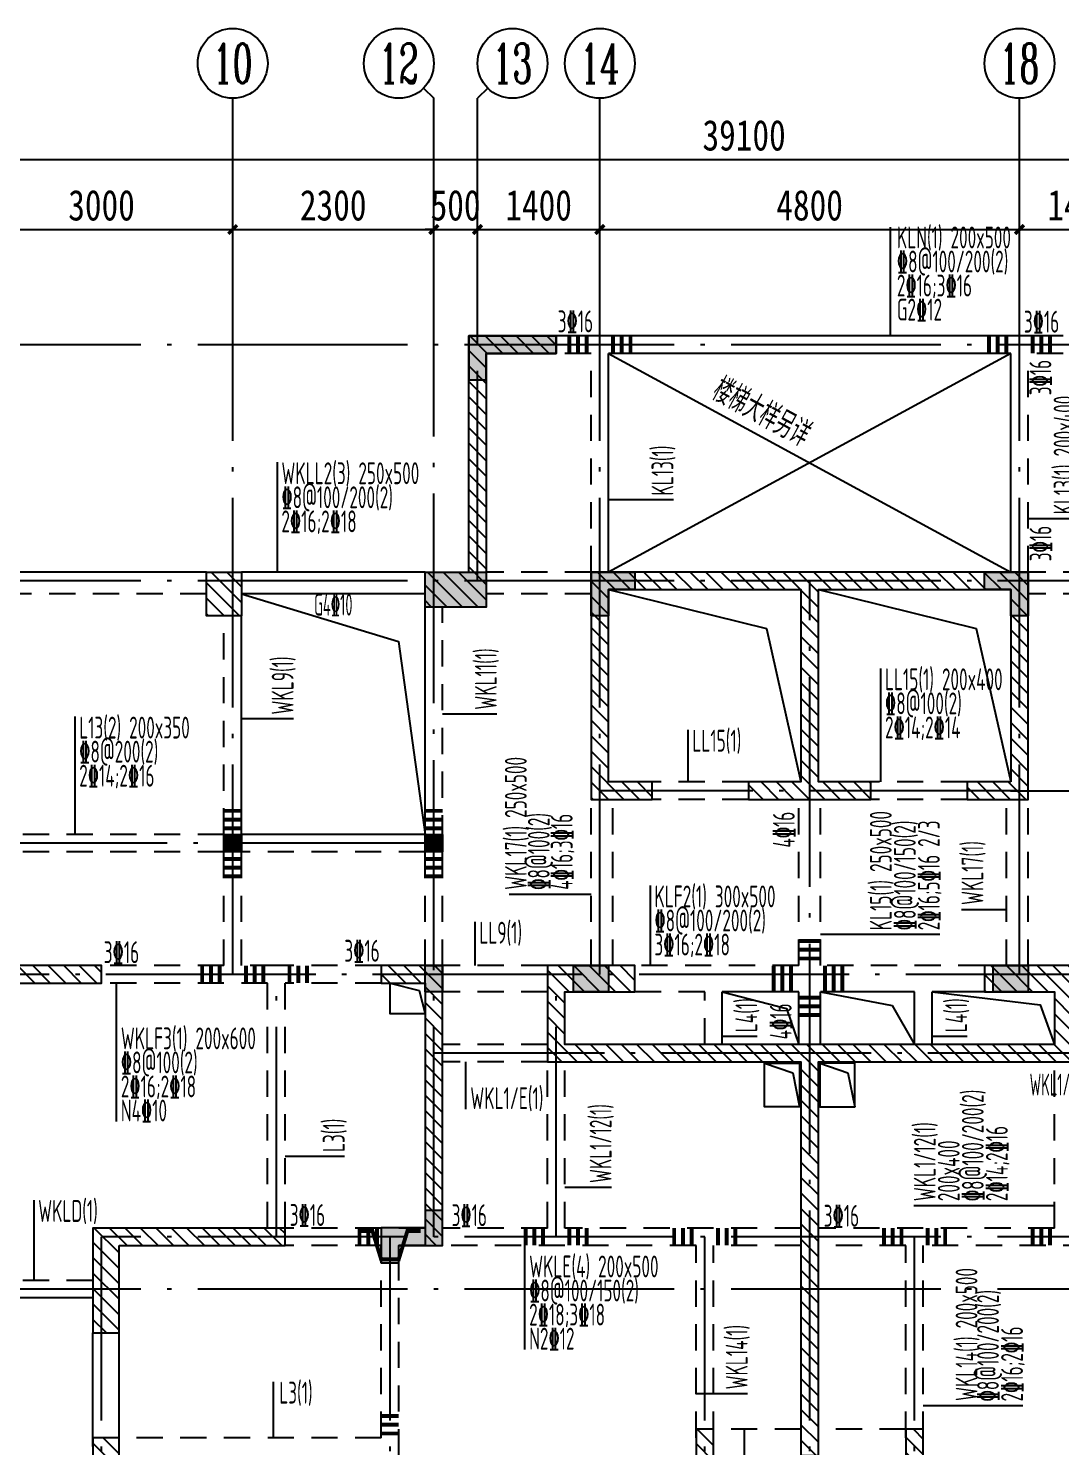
# Model space of a CAD drawing. Extents: x -144902 to 588294, y -160863 to 65494.
# Drawn here: x 548533 to 560342, y -57401 to -41184 of the extents above; entities that cross this region are included whole.
import ezdxf
from ezdxf.enums import TextEntityAlignment as Align

# ---------------------------------------------------------------- set-up
doc = ezdxf.new("R2010")
doc.units = 0
doc.header["$LTSCALE"] = 100
doc.linetypes.add('3', pattern=[5, 3, -2])
doc.linetypes.add('ACAD_ISO04W100', pattern=[30.5, 24, -3, 0.5, -3])
doc.layers.get('0').update_dxf_attribs({"linetype": 'CONTINUOUS'})
doc.layers.get('Defpoints').update_dxf_attribs({"linetype": 'CONTINUOUS'})
for name, color, linetype in [('AXIS', 3, 'CONTINUOUS'), ('AXIS_TEXT', 7, 'CONTINUOUS'), ('DOTE', 253, 'ACAD_ISO04W100'), ('GZ', 7, 'CONTINUOUS'), ('HATCH', 254, 'CONTINUOUS'), ('HIDE_BEAMDIMLOCAL', 7, 'CONTINUOUS'), ('HIDE_BEAMDIMMASS', 2, 'CONTINUOUS'), ('P排气道', 232, 'CONTINUOUS'), ('S_BEAMDIMLOCAL', 7, 'CONTINUOUS'), ('S_BEAMDIMMASS', 2, 'CONTINUOUS'), ('TEXT', 7, 'CONTINUOUS'), ('梁', 4, 'CONTINUOUS'), ('梁虚线', 134, '3'), ('次梁箍筋', 1, 'CONTINUOUS'), ('砼墙', 3, 'CONTINUOUS'), ('门', 174, 'CONTINUOUS'), ('门虚线', 174, '3'), ('零厚板', 7, 'CONTINUOUS')]:
    doc.layers.add(name, color=color, linetype=linetype)
doc.styles.add('_HZTXT', font='complex.shx', dxfattribs={"width": 0.7, "bigfont": 'tssdchn.shx'})
doc.styles.add('COMPLEX', font='COMPLEX')
doc.styles.add('DIM_FONT', font='SIMHEI.TTF', dxfattribs={"width": 0.8})
doc.styles.get("Standard").update_dxf_attribs({"font": 'tssdeng.shx', "width": 0.7, "bigfont": 'tssdchn.shx'})
doc.dimstyles.new('_TCH_ARCH&&100', dxfattribs={"dimtxt": 350, "dimasz": 100, "dimexe": 250, "dimexo": 300, "dimgap": 100, "dimtad": 1, "dimdec": 0, "dimzin": 0, "dimdsep": 46, "dimtxsty": 'DIM_FONT', "dimblk": 'ARCHTICK', "dimcen": 0.09, "dimclrt": 7, "dimazin": 2, "dimtfac": 1, "dimtdec": 0, "dimtix": 1, "dimtmove": 2, "dimatfit": 3, "dimfxl": 1, "dimtolj": 1, "dimtzin": 0, "dimarcsym": 0})
pattern_1 = [(135, (163394.02, 96408.73), (88.38835, 88.38835), [])]

# ---------------------------------------------------------------- blocks, each defined once
blk = doc.blocks.new('_ArchTick')
at = {"color": 0, "linetype": 'ByBlock', "const_width": 0.4}
blk.add_lwpolyline([(-0.5, -0.5), (0.5, 0.5)], dxfattribs=at)
blk = doc.blocks.new('*D1512')
at = {"layer": 'AXIS', "color": 0, "lineweight": -2}
for p, q in [((26761, 22375), (26761, 23643)), ((28161, 22375), (28161, 23643)), ((26761, 23393), (28161, 23393))]:
    blk.add_line(p, q, dxfattribs=at)
at = {"layer": 'Defpoints', "color": 0}
for p in [(28161, 23393), (26761, 22075), (28161, 22075)]:
    blk.add_point(p, dxfattribs=at)
at = {"layer": 'AXIS', "color": 0, "lineweight": -2, "xscale": 100, "yscale": 100, "zscale": 100, "rotation": 180}
blk.add_blockref('_ArchTick', (26761, 23393), dxfattribs=at)
at = {"layer": 'AXIS', "color": 0, "lineweight": -2, "xscale": 100, "yscale": 100, "zscale": 100}
blk.add_blockref('_ArchTick', (28161, 23393), dxfattribs=at)
at = {"layer": 'AXIS', "color": 7, "insert": (27461, 23668), "char_height": 350, "attachment_point": 5, "style": 'DIM_FONT'}
blk.add_mtext('\\A1;1400', dxfattribs=at)
blk = doc.blocks.new('*D1513')
at = {"layer": 'AXIS', "color": 0, "lineweight": -2}
for p, q in [((21961, 22375), (21961, 23643)), ((26761, 22375), (26761, 23643)), ((21961, 23393), (26761, 23393))]:
    blk.add_line(p, q, dxfattribs=at)
at = {"layer": 'Defpoints', "color": 0}
for p in [(26761, 23393), (21961, 22075), (26761, 22075)]:
    blk.add_point(p, dxfattribs=at)
at = {"layer": 'AXIS', "color": 0, "lineweight": -2, "xscale": 100, "yscale": 100, "zscale": 100, "rotation": 180}
blk.add_blockref('_ArchTick', (21961, 23393), dxfattribs=at)
at = {"layer": 'AXIS', "color": 0, "lineweight": -2, "xscale": 100, "yscale": 100, "zscale": 100}
blk.add_blockref('_ArchTick', (26761, 23393), dxfattribs=at)
at = {"layer": 'AXIS', "color": 7, "insert": (24361, 23668), "char_height": 350, "attachment_point": 5, "style": 'DIM_FONT'}
blk.add_mtext('\\A1;4800', dxfattribs=at)
blk = doc.blocks.new('*D1514')
at = {"layer": 'AXIS', "color": 0, "lineweight": -2}
for p, q in [((20561, 22375), (20561, 23643)), ((21961, 22375), (21961, 23643)), ((20561, 23393), (21961, 23393))]:
    blk.add_line(p, q, dxfattribs=at)
at = {"layer": 'Defpoints', "color": 0}
for p in [(21961, 23393), (20561, 22075), (21961, 22075)]:
    blk.add_point(p, dxfattribs=at)
at = {"layer": 'AXIS', "color": 0, "lineweight": -2, "xscale": 100, "yscale": 100, "zscale": 100, "rotation": 180}
blk.add_blockref('_ArchTick', (20561, 23393), dxfattribs=at)
at = {"layer": 'AXIS', "color": 0, "lineweight": -2, "xscale": 100, "yscale": 100, "zscale": 100}
blk.add_blockref('_ArchTick', (21961, 23393), dxfattribs=at)
at = {"layer": 'AXIS', "color": 7, "insert": (21261, 23668), "char_height": 350, "attachment_point": 5, "style": 'DIM_FONT'}
blk.add_mtext('\\A1;1400', dxfattribs=at)
blk = doc.blocks.new('*D1515')
at = {"layer": 'AXIS', "color": 0, "lineweight": -2}
for p, q in [((20061, 22375), (20061, 23643)), ((20561, 22375), (20561, 23643)), ((20061, 23393), (19961, 23393)), ((20061, 23393), (20561, 23393)), ((20561, 23393), (20661, 23393))]:
    blk.add_line(p, q, dxfattribs=at)
at = {"layer": 'Defpoints', "color": 0}
for p in [(20561, 23393), (20061, 22075), (20561, 22075)]:
    blk.add_point(p, dxfattribs=at)
at = {"layer": 'AXIS', "color": 0, "lineweight": -2, "xscale": 100, "yscale": 100, "zscale": 100}
blk.add_blockref('_ArchTick', (20061, 23393), dxfattribs=at)
at = {"layer": 'AXIS', "color": 0, "lineweight": -2, "xscale": 100, "yscale": 100, "zscale": 100, "rotation": 180}
blk.add_blockref('_ArchTick', (20561, 23393), dxfattribs=at)
at = {"layer": 'AXIS', "color": 7, "insert": (20311, 23668), "char_height": 350, "attachment_point": 5, "style": 'DIM_FONT'}
blk.add_mtext('\\A1;500', dxfattribs=at)
blk = doc.blocks.new('*D1516')
at = {"layer": 'AXIS', "color": 0, "lineweight": -2}
for p, q in [((17761, 22375), (17761, 23643)), ((20061, 22375), (20061, 23643)), ((17761, 23393), (20061, 23393))]:
    blk.add_line(p, q, dxfattribs=at)
at = {"layer": 'Defpoints', "color": 0}
for p in [(20061, 23393), (17761, 22075), (20061, 22075)]:
    blk.add_point(p, dxfattribs=at)
at = {"layer": 'AXIS', "color": 0, "lineweight": -2, "xscale": 100, "yscale": 100, "zscale": 100, "rotation": 180}
blk.add_blockref('_ArchTick', (17761, 23393), dxfattribs=at)
at = {"layer": 'AXIS', "color": 0, "lineweight": -2, "xscale": 100, "yscale": 100, "zscale": 100}
blk.add_blockref('_ArchTick', (20061, 23393), dxfattribs=at)
at = {"layer": 'AXIS', "color": 7, "insert": (18911, 23668), "char_height": 350, "attachment_point": 5, "style": 'DIM_FONT'}
blk.add_mtext('\\A1;2300', dxfattribs=at)
blk = doc.blocks.new('*D1517')
at = {"layer": 'AXIS', "color": 0, "lineweight": -2}
for p, q in [((14761, 22375), (14761, 23643)), ((17761, 22375), (17761, 23643)), ((14761, 23393), (17761, 23393))]:
    blk.add_line(p, q, dxfattribs=at)
at = {"layer": 'Defpoints', "color": 0}
for p in [(17761, 23393), (14761, 22075), (17761, 22075)]:
    blk.add_point(p, dxfattribs=at)
at = {"layer": 'AXIS', "color": 0, "lineweight": -2, "xscale": 100, "yscale": 100, "zscale": 100, "rotation": 180}
blk.add_blockref('_ArchTick', (14761, 23393), dxfattribs=at)
at = {"layer": 'AXIS', "color": 0, "lineweight": -2, "xscale": 100, "yscale": 100, "zscale": 100}
blk.add_blockref('_ArchTick', (17761, 23393), dxfattribs=at)
at = {"layer": 'AXIS', "color": 7, "insert": (16261, 23668), "char_height": 350, "attachment_point": 5, "style": 'DIM_FONT'}
blk.add_mtext('\\A1;3000', dxfattribs=at)
blk = doc.blocks.new('*D1524')
at = {"layer": 'AXIS', "color": 0, "lineweight": -2}
for p, q in [((4061, 22375), (4061, 24443)), ((43161, 22375), (43161, 24443)), ((4061, 24193), (43161, 24193))]:
    blk.add_line(p, q, dxfattribs=at)
at = {"layer": 'Defpoints', "color": 0}
for p in [(43161, 24193), (4061, 22075), (43161, 22075)]:
    blk.add_point(p, dxfattribs=at)
at = {"layer": 'AXIS', "color": 0, "lineweight": -2, "xscale": 100, "yscale": 100, "zscale": 100, "rotation": 180}
blk.add_blockref('_ArchTick', (4061, 24193), dxfattribs=at)
at = {"layer": 'AXIS', "color": 0, "lineweight": -2, "xscale": 100, "yscale": 100, "zscale": 100}
blk.add_blockref('_ArchTick', (43161, 24193), dxfattribs=at)
at = {"layer": 'AXIS', "color": 7, "insert": (23611, 24468), "char_height": 350, "attachment_point": 5, "style": 'DIM_FONT'}
blk.add_mtext('\\A1;39100', dxfattribs=at)
blk = doc.blocks.new('_AXISO')
blk.add_circle((0, 0), 0.5)
at = {"layer": 'AXIS_TEXT', "style": 'COMPLEX', "width": 1.041667}
blk.add_attdef('A', text='', height=0.56, dxfattribs=at).set_placement((-0.25, -0.28), (0.25, -0.28), align=Align.FIT)
blk = doc.blocks.new('2012120710010639')
at = {"layer": 'P排气道', "linetype": 'ByBlock', "elevation": 0}
for points in [[(18285, 1065), (18685, 1065), (18685, 1415), (18285, 1415)], [(13770, 500), (13770, 0), (13370, 0), (13370, 500)], [(14000, 500), (14000, 0), (14400, 0), (14400, 500)]]:
    blk.add_lwpolyline(points, close=True, dxfattribs=at)
for points in [[(18685, 1415), (18351, 1329), (18285, 1065)], [(13770, 500), (13447, 389), (13370, 0)], [(14400, 500), (14077, 389), (14000, 0)]]:
    blk.add_lwpolyline(points, dxfattribs=at)
blk = doc.blocks.new('2012120317320496')
at = {"layer": 'HATCH'}
for points in [[(7800, 16300), (8800, 16300), (8800, 15800), (8600, 15800), (8600, 16100), (7800, 16100)], [(2600, 13100), (2600, 13400), (2900, 13400), (2900, 13600), (2400, 13600), (2400, 13100)], [(7400, 13100), (7400, 13600), (6900, 13600), (6900, 13400), (7200, 13400), (7200, 13100)], [(9300, 13200), (9300, 13600), (8600, 13600), (8600, 13200)], [(2800, 8800), (2800, 9100), (2400, 9100), (2400, 8800)], [(7600, 8800), (7600, 9100), (7200, 9100), (7200, 8800)], [(9300, 8800), (9300, 9100), (9100, 9100), (9100, 8800)], [(9300, 6300), (9300, 6100), (9800, 6100), (9800, 5700), (9600, 5700), (9600, 5900), (9100, 5900), (9100, 6300)]]:
    blk.add_hatch(color=256, dxfattribs=at).paths.add_polyline_path(points)
at = {"layer": '砼墙', "elevation": 0}
for points in [[(7800, 16300), (8800, 16300), (8800, 15800), (8600, 15800), (8600, 16100), (7800, 16100)], [(2600, 13100), (2600, 13400), (2900, 13400), (2900, 13600), (2400, 13600), (2400, 13100)], [(7400, 13100), (7400, 13600), (6900, 13600), (6900, 13400), (7200, 13400), (7200, 13100)], [(9300, 13200), (9300, 13600), (8600, 13600), (8600, 13200)], [(2800, 8800), (2800, 9100), (2400, 9100), (2400, 8800)], [(7600, 8800), (7600, 9100), (7200, 9100), (7200, 8800)], [(9300, 8800), (9300, 9100), (9100, 9100), (9100, 8800)], [(9300, 6300), (9300, 6100), (9800, 6100), (9800, 5700), (9600, 5700), (9600, 5900), (9100, 5900), (9100, 6300)]]:
    blk.add_lwpolyline(points, close=True, dxfattribs=at)
blk = doc.blocks.new('2012122714531000')
at = {"layer": 'HATCH'}
blk.add_hatch(color=256, dxfattribs=at).paths.add_polyline_path([(0, 200), (200, 200), (200, 0), (0, 0)])
at = {"layer": 'GZ'}
blk.add_lwpolyline([(0, 200), (200, 200), (200, 0), (0, 0)], close=True, dxfattribs=at)
blk = doc.blocks.new('2012122620434072')
at = {"layer": 'HATCH'}
h = blk.add_hatch(dxfattribs=at)
h.set_pattern_fill('ANSI31', color=256, scale=1000, style=0)
h.set_pattern_definition(pattern_1)
h.paths.add_polyline_path([(20661.4, 21975), (20661.4, 19075), (19961.4, 19075), (19961.4, 19475), (20461.4, 19475), (20461.4, 22175), (21461.4, 22175), (21461.4, 21975)])
h = blk.add_hatch(dxfattribs=at)
h.set_pattern_fill('ANSI31', color=256, scale=1000, style=0)
h.set_pattern_definition(pattern_1)
h.paths.add_polyline_path([(17461.4, 19475), (17861.4, 19475), (17861.4, 18975), (17461.4, 18975)])
h = blk.add_hatch(dxfattribs=at)
h.set_pattern_fill('ANSI31', color=256, scale=1000, style=0)
h.set_pattern_definition(pattern_1)
h.paths.add_polyline_path([(26661.4, 17075), (26161.4, 17075), (26161.4, 16875), (26861.4, 16875), (26861.4, 19475), (21861.4, 19475), (21861.4, 16875), (22561.4, 16875), (22561.4, 17075), (22061.4, 17075), (22061.4, 19275), (24261.4, 19275), (24261.4, 17075), (23661.3, 17075), (23661.3, 16875), (25061.4, 16875), (25061.4, 17075), (24461.4, 17075), (24461.4, 19275), (26661.4, 19275)])
h = blk.add_hatch(dxfattribs=at)
h.set_pattern_fill('ANSI31', color=256, scale=1000, style=0)
h.set_pattern_definition(pattern_1)
h.paths.add_polyline_path([(14861.4, 11175), (14861.4, 14775), (16261.4, 14775), (16261.4, 14975), (14611.4, 14975), (14611.4, 11375), (14261.4, 11375), (14261.4, 11175)])
h = blk.add_hatch(dxfattribs=at)
h.set_pattern_fill('ANSI31', color=256, scale=1000, style=0)
h.set_pattern_definition(pattern_1)
h.paths.add_polyline_path([(19961.4, 14775), (19961.4, 11775), (20161.4, 11775), (20161.4, 14975), (19461.2, 14975), (19461.2, 14775)])
h = blk.add_hatch(dxfattribs=at)
h.set_pattern_fill('ANSI31', color=256, scale=1000, style=0)
h.set_pattern_definition(pattern_1)
h.paths.add_polyline_path([(26361.4, 14975), (26361.4, 14675), (27161.4, 14675), (27161.4, 14075), (21561.4, 14075), (21561.4, 14675), (22361.4, 14675), (22361.4, 14975), (21361.4, 14975), (21361.4, 13875), (24261.4, 13875), (24261.4, 9375), (24461.4, 9375), (24461.4, 13875), (27361.4, 13875), (27361.4, 14975)])
h = blk.add_hatch(dxfattribs=at)
h.set_pattern_fill('ANSI31', color=256, scale=1000, style=0)
h.set_pattern_definition(pattern_1)
h.paths.add_polyline_path([(16461.4, 11775), (18361.2, 11775), (18361.2, 11975), (16161.4, 11975), (16161.4, 10775), (16461.4, 10775)])
h = blk.add_hatch(dxfattribs=at)
h.set_pattern_fill('ANSI31', color=256, scale=1000, style=0)
h.set_pattern_definition(pattern_1)
h.paths.add_polyline_path([(16161.4, 5775), (17011.4, 5775), (17011.4, 5975), (16461.4, 5975), (16461.4, 9575), (16161.4, 9575)])
h = blk.add_hatch(dxfattribs=at)
h.set_pattern_fill('ANSI31', color=256, scale=1000, style=0)
h.set_pattern_definition(pattern_1)
h.paths.add_polyline_path([(22211.4, 6575), (22211.4, 6375), (23261.4, 6375), (23261.4, 9675), (23061.4, 9675), (23061.4, 6575)])
h = blk.add_hatch(dxfattribs=at)
h.set_pattern_fill('ANSI31', color=256, scale=1000, style=0)
h.set_pattern_definition(pattern_1)
h.paths.add_polyline_path([(25461.4, 6375), (26511.4, 6375), (26511.4, 6575), (25661.4, 6575), (25661.4, 9675), (25461.4, 9675)])
at = {"layer": 'AXIS'}
for p, q in [((19944.2, 25009.8, 0), (20061.4, 24892.7, 0)), ((20678.5, 25009.8, 0), (20561.4, 24892.7, 0)), ((17761.4, 22075, 0), (17761.4, 24892.7, 0)), ((20061.4, 22075, 0), (20061.4, 24892.7, 0)), ((20561.4, 22075, 0), (20561.4, 24892.7, 0)), ((21961.4, 22075, 0), (21961.4, 24892.7, 0)), ((26761.4, 22075, 0), (26761.4, 24892.7, 0)), ((26658.9, 16975, 0), (27658.9, 16975, 0))]:
    blk.add_line(p, q, dxfattribs=at)
at = {"layer": 'DOTE'}
for p, q in [((17761.4, 14875, 0), (17761.4, 23075, 0)), ((20061.4, 11875, 0), (20061.4, 23075, 0)), ((20561.4, 19375, 0), (20561.4, 23075, 0)), ((21961.4, 14875, 0), (21961.4, 23075, 0)), ((26761.4, 14875, 0), (26761.4, 23075, 0)), ((44161.4, 22075, 0), (3061.4, 22075, 0)), ((44161.4, 19375, 0), (8661.4, 19375, 0)), ((24361.4, 3675, 0), (24361.4, 19375, 0)), ((26761.4, 16975, 0), (21961.4, 16975, 0)), ((20061.4, 16375, 0), (14761.4, 16375, 0)), ((33961.4, 14875, 0), (3461.4, 14875, 0)), ((18261.2, 11875), (18261.2, 14875)), ((21461.4, 11875, 0), (21461.4, 14875, 0)), ((28114.7, 13975, 0), (20061.4, 13975, 0)), ((44161.4, 11875, 0), (16261.4, 11875, 0)), ((16261.4, 3675, 0), (16261.4, 11875, 0)), ((19561.4, 3675, 0), (19561.4, 11875, 0)), ((23161.4, 3675, 0), (23161.4, 11875, 0)), ((25561.4, 3675, 0), (25561.4, 11875, 0)), ((44161.4, 11275, 0), (3061.4, 11275, 0))]:
    blk.add_line(p, q, dxfattribs=at)
at = {"layer": '梁'}
for p, q in [((21961.4, 22175), (21461.4, 22175)), ((26761.4, 22175), (21961.4, 22175)), ((27261.4, 22175), (26761.4, 22175)), ((22061.4, 19475), (22061.4, 21975)), ((26661.4, 21975), (22061.4, 21975)), ((26661.4, 19475), (26661.4, 21975)), ((17461.4, 19475), (14861.4, 19475)), ((19961.4, 19475), (17861.4, 19475)), ((19961.4, 19225), (17861.4, 19225)), ((17861.4, 16475), (17861.4, 18975)), ((19961.4, 16475), (19961.4, 19075)), ((19961.4, 16475), (17861.4, 16475)), ((24236.4, 14675), (23361.4, 14675)), ((23361.4, 14075, 0), (23361.4, 14675, 0)), ((24236.4, 14075), (24236.4, 14675)), ((24486.4, 14075), (24486.4, 14675)), ((25561.4, 14675), (24486.4, 14675)), ((25561.4, 14075, 0), (25561.4, 14675, 0)), ((25761.4, 14075, 0), (25761.4, 14675, 0)), ((26361.4, 14675), (25761.4, 14675)), ((16161.4, 11175), (14861.4, 11175))]:
    blk.add_line(p, q, dxfattribs=at)
at = {"layer": '梁虚线'}
for p, q in [((21861.4, 21975), (21461.4, 21975)), ((21861.4, 19475), (21861.4, 21975)), ((26861.4, 19475), (26861.4, 21975)), ((27261.4, 21975), (26861.4, 21975)), ((21861.4, 19475), (20661.4, 19475)), ((28061.4, 19475), (26861.4, 19475)), ((17461.4, 19225, 0), (14861.4, 19225, 0)), ((21861.4, 19225), (20661.4, 19225)), ((28061.4, 19225), (26861.4, 19225)), ((17661.4, 16475), (17661.4, 18975)), ((20161.4, 16395), (20161.4, 19075)), ((23661.3, 17075), (22561.4, 17075)), ((26161.4, 17075), (25061.4, 17075)), ((21861.4, 14975), (21861.4, 16875)), ((22111.4, 14975), (22111.4, 16875)), ((23661.3, 16875), (22561.4, 16875)), ((24236.4, 14975), (24236.4, 16875)), ((24486.4, 14975), (24486.4, 16875)), ((26161.4, 16875), (25061.4, 16875)), ((26611.4, 14975), (26611.4, 16875)), ((26861.4, 14975), (26861.4, 16875)), ((17661.4, 16475), (14861.4, 16475)), ((20161.4, 14975), (20161.4, 16395)), ((17661.4, 16275), (14861.4, 16275)), ((17661.4, 14975), (17661.4, 16275)), ((19961.4, 16275), (17861.4, 16275)), ((17861.4, 14975), (17861.4, 16275)), ((19961.4, 14975), (19961.4, 16275)), ((17661.4, 14975), (16261.4, 14975)), ((18261.2, 14975), (17861.4, 14975)), ((19461.2, 14975), (18261.2, 14975)), ((21361.4, 14975), (20161.4, 14975)), ((24236.4, 14975), (22361.4, 14975)), ((26361.4, 14975), (24486.4, 14975)), ((18161.2, 14775), (16261.4, 14775)), ((18161.2, 11975), (18161.2, 14775)), ((18361.2, 11975), (18361.2, 14775)), ((19461.2, 14775), (18361.2, 14775)), ((21361.4, 14675), (20161.4, 14675)), ((23161.4, 14675), (22361.4, 14675)), ((23161.4, 14075, 0), (23161.4, 14675, 0)), ((21361.4, 14075), (20161.4, 14075)), ((21361.4, 13875), (20161.4, 13875)), ((21361.4, 11975), (21361.4, 13875)), ((21561.4, 11975), (21561.4, 13875)), ((27161.4, 11975), (27161.4, 13875)), ((19961.4, 11975), (18361.2, 11975)), ((21361.4, 11975), (20161.4, 11975)), ((24261.4, 11975), (21561.4, 11975)), ((27161.4, 11975), (24461.4, 11975)), ((19461.4, 11775), (18361.2, 11775)), ((19461.4, 9575), (19461.4, 11775)), ((19961.4, 11775), (19661.4, 11775)), ((19661.4, 7375), (19661.4, 11775)), ((23061.4, 11775), (20161.4, 11775)), ((23061.4, 9575), (23061.4, 11775)), ((24261.4, 11775), (23261.4, 11775)), ((23261.4, 9575), (23261.4, 11775)), ((25461.4, 11775), (24461.4, 11775)), ((25461.4, 9575), (25461.4, 11775)), ((28561.4, 11775), (25661.4, 11775)), ((25661.4, 9575), (25661.4, 11775)), ((16161.4, 11375), (14861.4, 11375)), ((19461.4, 9575), (16461.4, 9575)), ((24261.4, 9675), (23261.4, 9675)), ((25461.4, 9675), (24461.4, 9675))]:
    blk.add_line(p, q, dxfattribs=at)
at = {"layer": '砼墙'}
for points in [[(20661.4, 21975), (20661.4, 19075), (19961.4, 19075), (19961.4, 19475), (20461.4, 19475), (20461.4, 22175), (21461.4, 22175), (21461.4, 21975)], [(17461.4, 19475), (17861.4, 19475), (17861.4, 18975), (17461.4, 18975)], [(26661.4, 17075), (26161.4, 17075), (26161.4, 16875), (26861.4, 16875), (26861.4, 19475), (21861.4, 19475), (21861.4, 16875), (22561.4, 16875), (22561.4, 17075), (22061.4, 17075), (22061.4, 19275), (24261.4, 19275), (24261.4, 17075), (23661.3, 17075), (23661.3, 16875), (25061.4, 16875), (25061.4, 17075), (24461.4, 17075), (24461.4, 19275), (26661.4, 19275)], [(14861.4, 11175), (14861.4, 14775), (16261.4, 14775), (16261.4, 14975), (14611.4, 14975), (14611.4, 11375), (14261.4, 11375), (14261.4, 11175)], [(19961.4, 14775), (19961.4, 11775), (20161.4, 11775), (20161.4, 14975), (19461.2, 14975), (19461.2, 14775)], [(26361.4, 14975), (26361.4, 14675), (27161.4, 14675), (27161.4, 14075), (21561.4, 14075), (21561.4, 14675), (22361.4, 14675), (22361.4, 14975), (21361.4, 14975), (21361.4, 13875), (24261.4, 13875), (24261.4, 9375), (24461.4, 9375), (24461.4, 13875), (27361.4, 13875), (27361.4, 14975)], [(16461.4, 11775), (18361.2, 11775), (18361.2, 11975), (16161.4, 11975), (16161.4, 10775), (16461.4, 10775)], [(16161.4, 5775), (17011.4, 5775), (17011.4, 5975), (16461.4, 5975), (16461.4, 9575), (16161.4, 9575)], [(22211.4, 6575), (22211.4, 6375), (23261.4, 6375), (23261.4, 9675), (23061.4, 9675), (23061.4, 6575)], [(25461.4, 6375), (26511.4, 6375), (26511.4, 6575), (25661.4, 6575), (25661.4, 9675), (25461.4, 9675)]]:
    blk.add_lwpolyline(points, close=True, dxfattribs=at)
at = {"layer": '门'}
for p, q in [((16161.4, 9475), (16161.4, 10775)), ((16461.4, 9475), (16461.4, 10775))]:
    blk.add_line(p, q, dxfattribs=at)
at = {"layer": '门虚线'}
for p, q in [((16161.4, 9475), (16161.4, 10775)), ((16461.4, 9475), (16461.4, 10775))]:
    blk.add_line(p, q, dxfattribs=at)
at = {"layer": '零厚板'}
for p, q in [((26661.4, 21975), (22061.4, 19475)), ((22061.4, 21975), (26661.4, 19475))]:
    blk.add_line(p, q, dxfattribs=at)
for points in [[(17861.4, 19225), (19658.3, 18682.9), (19961.4, 16475)], [(22061.4, 19275), (23867.6, 18829.2), (24261.4, 17075)], [(24461.4, 19275), (26267.6, 18829.2), (26661.4, 17075)], [(24486.4, 14675), (25306.4, 14517.6), (25561.4, 14075)], [(25761.4, 14675), (26997.2, 14525.5), (27161.4, 14075)]]:
    blk.add_lwpolyline(points, dxfattribs=at)
at = {"layer": '零厚板', "elevation": 0}
blk.add_lwpolyline([(23361.4, 14675), (24097.3, 14485), (24236.4, 14075)], dxfattribs=at)
at = {"layer": 'AXIS'}
ref = blk.add_blockref('_AXISO', (17761.4, 25292.7, 0), dxfattribs=dict(at, xscale=800, yscale=800, zscale=800))
ref.add_attrib('A', '10', dxfattribs={"layer": 'AXIS_TEXT', "height": 452.55, "style": '_HZTXT', "width": 0.724138}).set_placement((17535.1, 25066.4, 0), (17987.6, 25066.4, 0), align=Align.FIT)
ref = blk.add_blockref('_AXISO', (19661.4, 25292.7, 0), dxfattribs=dict(at, xscale=800, yscale=800, zscale=800))
ref.add_attrib('A', '12', dxfattribs={"layer": 'AXIS_TEXT', "height": 452.55, "style": '_HZTXT', "width": 0.724138}).set_placement((19435.1, 25066.4, 0), (19887.6, 25066.4, 0), align=Align.FIT)
ref = blk.add_blockref('_AXISO', (20961.4, 25292.7, 0), dxfattribs=dict(at, xscale=800, yscale=800, zscale=800))
ref.add_attrib('A', '13', dxfattribs={"layer": 'AXIS_TEXT', "height": 452.55, "style": '_HZTXT', "width": 0.724138}).set_placement((20735.1, 25066.4, 0), (21187.6, 25066.4, 0), align=Align.FIT)
ref = blk.add_blockref('_AXISO', (21961.4, 25292.7, 0), dxfattribs=dict(at, xscale=800, yscale=800, zscale=800))
ref.add_attrib('A', '14', dxfattribs={"layer": 'AXIS_TEXT', "height": 452.55, "style": '_HZTXT', "width": 0.677419}).set_placement((21735.1, 25066.4, 0), (22187.6, 25066.4, 0), align=Align.FIT)
ref = blk.add_blockref('_AXISO', (26761.4, 25292.7, 0), dxfattribs=dict(at, xscale=800, yscale=800, zscale=800))
ref.add_attrib('A', '18', dxfattribs={"layer": 'AXIS_TEXT', "height": 452.55, "style": '_HZTXT', "width": 0.724138}).set_placement((26535.1, 25066.4, 0), (26987.6, 25066.4, 0), align=Align.FIT)
at = {"layer": 'HATCH'}
for p in [(17661.4, 16275), (19961.4, 16275)]:
    blk.add_blockref('2012122714531000', p, dxfattribs=at)
at = {"layer": 'HIDE_BEAMDIMMASS', "xscale": -1}
blk.add_blockref('2012120710010639', (38246.4, 13360, 0), dxfattribs=at)
at = {"layer": '砼墙', "xscale": -1}
blk.add_blockref('2012120317320496', (29261.4, 5875.4, 0), dxfattribs=at)
at = {"layer": 'TEXT', "width": 0.7}
blk.add_text('楼梯大样另详', height=300, rotation=331.47698, dxfattribs=at).set_placement((23218.8, 21460.9))
at = {"layer": 'AXIS'}
for p1, p2, distance, picture, middle in [((4061.4, 22075, 0), (43161.4, 22075, 0), 2117.7, '*D1524', (23611.4, 24467.7, 0)), ((14761.4, 22075, 0), (17761.4, 22075, 0), 1317.7, '*D1517', (16261.4, 23667.7, 0)), ((17761.4, 22075, 0), (20061.4, 22075, 0), 1317.7, '*D1516', (18911.4, 23667.7, 0)), ((20061.4, 22075, 0), (20561.4, 22075, 0), 1317.7, '*D1515', (20311.4, 23667.7, 0)), ((20561.4, 22075, 0), (21961.4, 22075, 0), 1317.7, '*D1514', (21261.4, 23667.7, 0)), ((21961.4, 22075, 0), (26761.4, 22075, 0), 1317.7, '*D1513', (24361.4, 23667.7, 0)), ((26761.4, 22075, 0), (28161.4, 22075, 0), 1317.7, '*D1512', (27461.4, 23667.7, 0))]:
    dim = blk.add_aligned_dim(p1=p1, p2=p2, distance=distance, dimstyle='_TCH_ARCH&&100', dxfattribs=at)
    dim.commit()
    dim.dimension.update_dxf_attribs({"geometry": picture, "text_midpoint": middle})

msp = doc.modelspace()

# ---------------------------------------------------------------- linework, layer by layer
at = {"layer": 'HIDE_BEAMDIMMASS'}
for p, q in [((555912.271, -46575.554), (555171.124, -46575.554)), ((561061.654, -46791.617), (559971.124, -46791.617)), ((551566.94, -49079.832), (550971.124, -49079.832)), ((553891.208, -49024.952), (553271.124, -49024.952)), ((554033.859, -51083.815), (554971.124, -51083.815)), ((559208.362, -51257.446), (559721.124, -51257.446)), ((558959.888, -51546.854), (557596.124, -51546.854)), ((556871.795, -52712.986), (556471.124, -52712.986)), ((559271.795, -52712.986), (558871.124, -52712.986)), ((552151.553, -54082.705), (551470.975, -54082.705)), ((555204.771, -54436.974), (554671.124, -54436.974)), ((558662.233, -54644.412), (560271.124, -54644.412)), ((556761.722, -56797.161), (556171.124, -56797.161)), ((559910.909, -56934.436), (558771.124, -56934.436))]:
    msp.add_line(p, q, dxfattribs=at)
at = {"layer": 'S_BEAMDIMMASS'}
for p, q in [((558391.557, -43455.157), (558391.557, -44701.159)), ((551378.286, -46145.837), (551378.286, -47401.149)), ((558282.59, -48501.96), (558282.59, -49801.149)), ((549065.211, -49053.966), (549065.211, -50401.159)), ((556078.926, -49203.974), (556078.926, -49801.149)), ((555645.35, -50984.837), (555645.345, -51901.15)), ((553641.824, -51399.184), (553641.824, -51901.159)), ((549541.596, -53682.823), (549541.609, -52101.138)), ((553538.959, -53541.636), (553538.959, -53001.159)), ((548595.807, -54581.361), (548595.801, -55501.149)), ((554212.256, -56291.327), (554212.256, -54901.159)), ((551335.512, -56658.962), (551335.512, -57301.148)), ((556724.765, -58567.473), (556724.765, -57201.159))]:
    msp.add_line(p, q, dxfattribs=at)
at = {"layer": '次梁箍筋', "const_width": 44.9}
for points in [[(554721.124, -44701.159), (554721.124, -44901.159)], [(554821.124, -44701.159), (554821.124, -44901.159)], [(554921.124, -44701.159), (554921.124, -44901.159)], [(555221.124, -44701.159), (555221.124, -44901.159)], [(555321.124, -44701.159), (555321.124, -44901.159)], [(555421.124, -44701.159), (555421.124, -44901.159)], [(559521.124, -44701.159), (559521.124, -44901.159)], [(559621.124, -44701.159), (559621.124, -44901.159)], [(559721.124, -44701.159), (559721.124, -44901.159)], [(560021.124, -44701.159), (560021.124, -44901.159)], [(560121.124, -44701.159), (560121.124, -44901.159)], [(560221.124, -44701.159), (560221.124, -44901.159)], [(550971.124, -50131.149), (550771.124, -50131.149)], [(553271.124, -50131.16), (553071.124, -50131.16)], [(550971.124, -50231.149), (550771.124, -50231.149)], [(553271.124, -50231.16), (553071.124, -50231.16)], [(550971.124, -50331.149), (550771.124, -50331.149)], [(553271.124, -50331.16), (553071.124, -50331.16)], [(550971.124, -50681.149), (550771.124, -50681.149)], [(550971.124, -50781.149), (550771.124, -50781.149)], [(553271.124, -50681.16), (553071.124, -50681.16)], [(553271.124, -50781.16), (553071.124, -50781.16)], [(550971.124, -50881.149), (550771.124, -50881.149)], [(553271.124, -50881.16), (553071.124, -50881.16)], [(557596.124, -51619.356), (557346.124, -51619.356)], [(557596.124, -51719.356), (557346.124, -51719.356)], [(550521.976, -51901.149), (550521.976, -52101.149)], [(550621.976, -51901.149), (550621.976, -52101.149)], [(550721.974, -51901.149), (550721.974, -52101.149)], [(551020.975, -51901.146), (551020.975, -52101.146)], [(551021.974, -51901.149), (551021.974, -52101.149)], [(551120.975, -51901.147), (551120.975, -52101.147)], [(551121.974, -51901.149), (551121.974, -52101.149)], [(551220.975, -51901.148), (551220.975, -52101.148)], [(551221.974, -51901.149), (551221.974, -52101.149)], [(551520.975, -51901.151), (551520.975, -52101.151)], [(551620.975, -51901.152), (551620.975, -52101.152)], [(551720.975, -51901.152), (551720.975, -52101.152)], [(557058.114, -51901.156), (557058.114, -52201.156)], [(557158.114, -51901.155), (557158.114, -52201.157)], [(557258.114, -51901.155), (557258.114, -52201.158)], [(557596.124, -51819.356), (557346.124, -51819.356)], [(557646.124, -51901.159), (557646.124, -52201.159)], [(557746.124, -51901.158), (557746.124, -52201.16)], [(557846.124, -51901.158), (557846.124, -52201.161)], [(557596.124, -52265.921), (557346.124, -52265.921)], [(557596.124, -52365.921), (557346.124, -52365.921)], [(557596.124, -52465.921), (557346.124, -52465.921)], [(552319.616, -54934.919), (552469.616, -54934.919), (552569.616, -55260.829), (552669.616, -55260.829)], [(552321.124, -54901.159), (552321.124, -55101.159)], [(552421.124, -54901.159), (552421.124, -55101.159)], [(552521.124, -54901.159), (552521.124, -55101.159)], [(553019.616, -54934.919), (552869.616, -54934.919), (552769.616, -55260.829), (552669.616, -55260.829)], [(554221.124, -54901.159), (554221.124, -55101.159)], [(554321.124, -54901.159), (554321.124, -55101.159)], [(554421.124, -54901.159), (554421.124, -55101.159)], [(554721.124, -54901.159), (554721.124, -55101.159)], [(554821.124, -54901.159), (554821.124, -55101.159)], [(554921.124, -54901.159), (554921.124, -55101.159)], [(555921.124, -54901.159), (555921.124, -55101.159)], [(556021.124, -54901.159), (556021.124, -55101.159)], [(556121.124, -54901.159), (556121.124, -55101.159)], [(556421.124, -54901.159), (556421.124, -55101.159)], [(556521.124, -54901.159), (556521.124, -55101.159)], [(556621.124, -54901.159), (556621.124, -55101.159)], [(558321.124, -54901.159), (558321.124, -55101.159)], [(558421.124, -54901.159), (558421.124, -55101.159)], [(558521.124, -54901.159), (558521.124, -55101.159)], [(558821.124, -54901.159), (558821.124, -55101.159)], [(558921.124, -54901.159), (558921.124, -55101.159)], [(559021.124, -54901.159), (559021.124, -55101.159)], [(560021.124, -54901.159), (560021.124, -55101.159)], [(560121.124, -54901.159), (560121.124, -55101.159)], [(560221.124, -54901.159), (560221.124, -55101.159)], [(552771.124, -57051.159), (552571.124, -57051.159)], [(552771.124, -57151.159), (552571.124, -57151.159)], [(552771.124, -57251.159), (552571.124, -57251.159)]]:
    msp.add_lwpolyline(points, dxfattribs=at)

# ---------------------------------------------------------------- block references
at = {"layer": 'AXIS'}
msp.add_blockref('2012122620434072', (533109.766, -66876.159), dxfattribs=at)

# ---------------------------------------------------------------- texts
at = {"layer": 'HIDE_BEAMDIMLOCAL', "width": 0.6}
for s, p in [('3%%13216 ', (560235.397, -45378.65)), ('3%%13216 ', (560236.883, -47276.575)), ('4%%13216 ', (557300.505, -50551.718)), ('4%%13216 ', (557264.93, -52744.398))]:
    msp.add_text(s, height=250, rotation=90, dxfattribs=at).set_placement(p)
at = {"layer": 'HIDE_BEAMDIMMASS', "width": 0.6}
for s, p in [('KL13(1) 200x400', (560511.654, -46741.617)), ('KL13(1) ', (555912.271, -46525.554)), ('WKL11(1) ', (553891.208, -48974.951)), ('WKL9(1) ', (551566.94, -49029.831)), ('WKL17(1) 250x500', (554235.036, -51033.815)), ('%%1328@100(2)', (554497.536, -51033.815)), ('4%%13216;3%%13216', (554760.036, -51033.815)), ('KL15(1) 250x500', (558409.888, -51496.854)), ('%%1328@100/150(2)', (558684.888, -51496.854)), ('2%%13216;5%%13216 2/3', (558959.888, -51496.854)), ('WKL17(1) ', (559458.362, -51207.446)), ('L4(1) ', (556871.795, -52662.985)), ('L4(1) ', (559271.795, -52662.985)), ('%%1328@100/200(2)', (559462.233, -54594.411)), ('WKL1/12(1) ', (555204.771, -54386.973)), ('L3(1) ', (552151.553, -54032.704)), ('WKL1/12(1) ', (558912.233, -54594.411)), ('2%%13214;2%%13216', (559737.233, -54594.411)), ('200x400', (559187.233, -54594.411)), ('WKL14(1) 200x500', (559390.865, -56878.897)), ('%%1328@100/200(2)', (559635.909, -56884.436)), ('WKL14(1) ', (556761.722, -56747.161)), ('2%%13216;2%%13216', (559910.909, -56884.436))]:
    msp.add_text(s, height=250, rotation=90, dxfattribs=at).set_placement(p)
at = {"layer": 'S_BEAMDIMLOCAL'}
for s, width, p in [('3%%13216', 0.6, (554589.086, -44659.096)), ('3%%13216', 0.6, (559921.696, -44662.523)), ('G4%%13210', 0.5, (551801.866, -47898.453)), ('3%%13216 ', 0.6, (549396.371, -51872.475)), ('3%%13216 ', 0.6, (552148.081, -51855.901)), ('3%%13216', 0.6, (551524.127, -54877.634)), ('3%%13216', 0.6, (553375.167, -54879.633)), ('3%%13216', 0.6, (557632.195, -54886.183))]:
    msp.add_text(s, height=250, dxfattribs=dict(at, width=width)).set_placement(p)
at = {"layer": 'S_BEAMDIMMASS'}
for s, width, p in [('KLN(1) 200x500', 0.6, (558468.731, -43699.489)), ('%%1328@100/200(2)', 0.6, (558468.731, -43974.489)), ('2%%13216;3%%13216', 0.6, (558468.731, -44249.489)), ('G2%%13212', 0.6, (558468.731, -44524.489)), ('WKLL2(3) 250x500', 0.6, (551428.287, -46395.837)), ('%%1328@100/200(2)', 0.6, (551428.287, -46670.837)), ('2%%13216;2%%13218', 0.6, (551428.287, -46945.837)), ('LL15(1) 200x400', 0.6, (558332.591, -48751.96)), ('%%1328@100(2)', 0.6, (558332.591, -49026.96)), ('L13(2) 200x350', 0.6, (549115.212, -49303.966)), ('2%%13214;2%%13214', 0.6, (558332.591, -49301.96)), ('%%1328@200(2)', 0.6, (549115.212, -49578.966)), ('LL15(1) ', 0.6, (556128.927, -49453.974)), ('2%%13214;2%%13216', 0.6, (549115.212, -49853.966)), ('LL9(1) ', 0.6, (553691.824, -51649.184)), ('WKL1/E(1) 200x400', 0.5, (559987.182, -53386.197)), ('WKL1/E(1) ', 0.6, (553588.959, -53541.636)), ('WKLE(4) 200x500', 0.6, (554262.256, -55466.327)), ('%%1328@100/150(2)', 0.6, (554262.256, -55741.327)), ('2%%13218;3%%13218', 0.6, (554262.256, -56016.327)), ('N2%%13212', 0.6, (554262.256, -56291.327))]:
    msp.add_text(s, height=250, dxfattribs=dict(at, width=width)).set_placement(p)
at = {"layer": 'S_BEAMDIMMASS', "width": 0.6}
for s, rotation, p in [('KLF2(1) 300x500', 359.9997026, (555695.349, -51234.837)), ('%%1328@100/200(2)', 359.9996985, (555695.348, -51509.837)), ('3%%13216;2%%13218 ', 359.9997083, (555695.347, -51784.837)), ('WKLF3(1) 200x600', 359.9995157, (549591.603, -52857.824)), ('%%1328@100(2)', 359.9995119, (549591.6, -53132.824)), ('2%%13216;2%%13218', 359.9995168, (549591.598, -53407.824)), ('N4%%13210', 359.9995483, (549591.596, -53682.824)), ('WKLD(1) ', 359.9995964, (548645.807, -54831.362)), ('L3(1) ', 359.9999803, (551403.124, -56908.962))]:
    msp.add_text(s, height=250, rotation=rotation, dxfattribs=at).set_placement(p)

doc.saveas('drawing.dxf')
